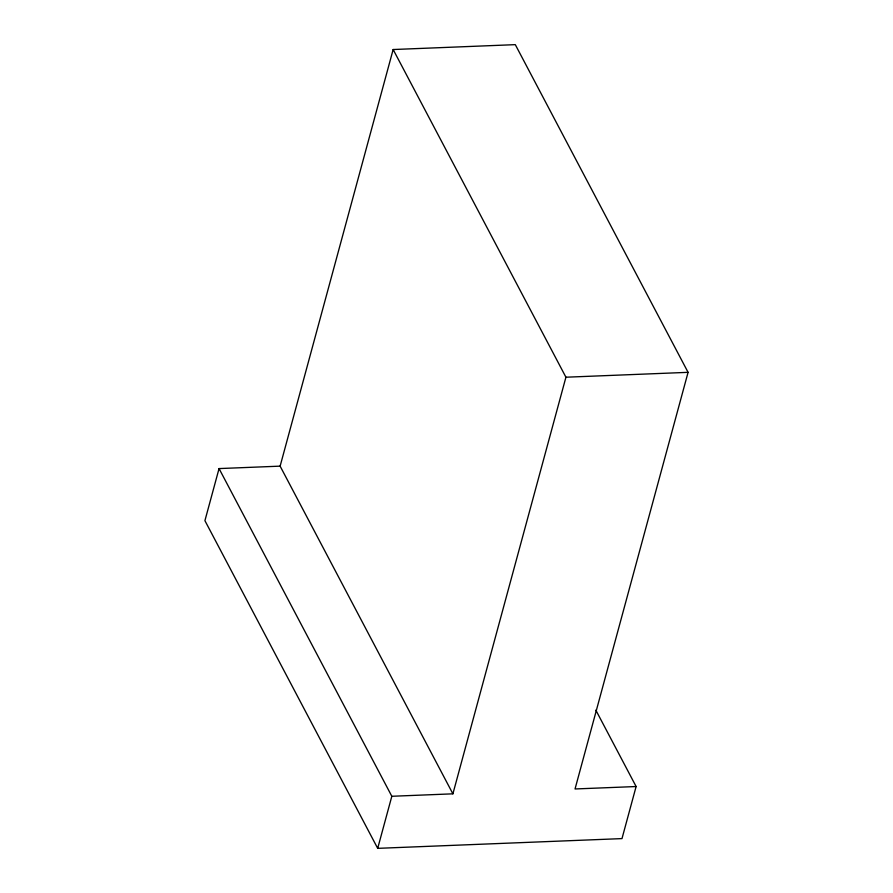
<?xml version="1.0" encoding="UTF-8"?>
<svg xmlns="http://www.w3.org/2000/svg" width="893" height="893" viewBox="0 0 893 893"><rect width="100%" height="100%" fill="white"/><g stroke="black" fill="none" stroke-linecap="round" stroke-linejoin="round"><path stroke-width="1.34" d="M219.053 468.579L391.826 796.277L452.896 793.832L280.123 466.146L219.053 468.579L204.921 520.664L377.694 848.35L621.986 838.605L636.117 786.532L595.843 710.147M280.123 466.146L393.154 49.528L515.306 44.65L688.079 372.336L575.036 788.965L636.117 786.532M377.694 848.35L391.826 796.277M452.896 793.832L565.928 377.214L393.154 49.528M565.928 377.214L688.079 372.336"/></g></svg>
